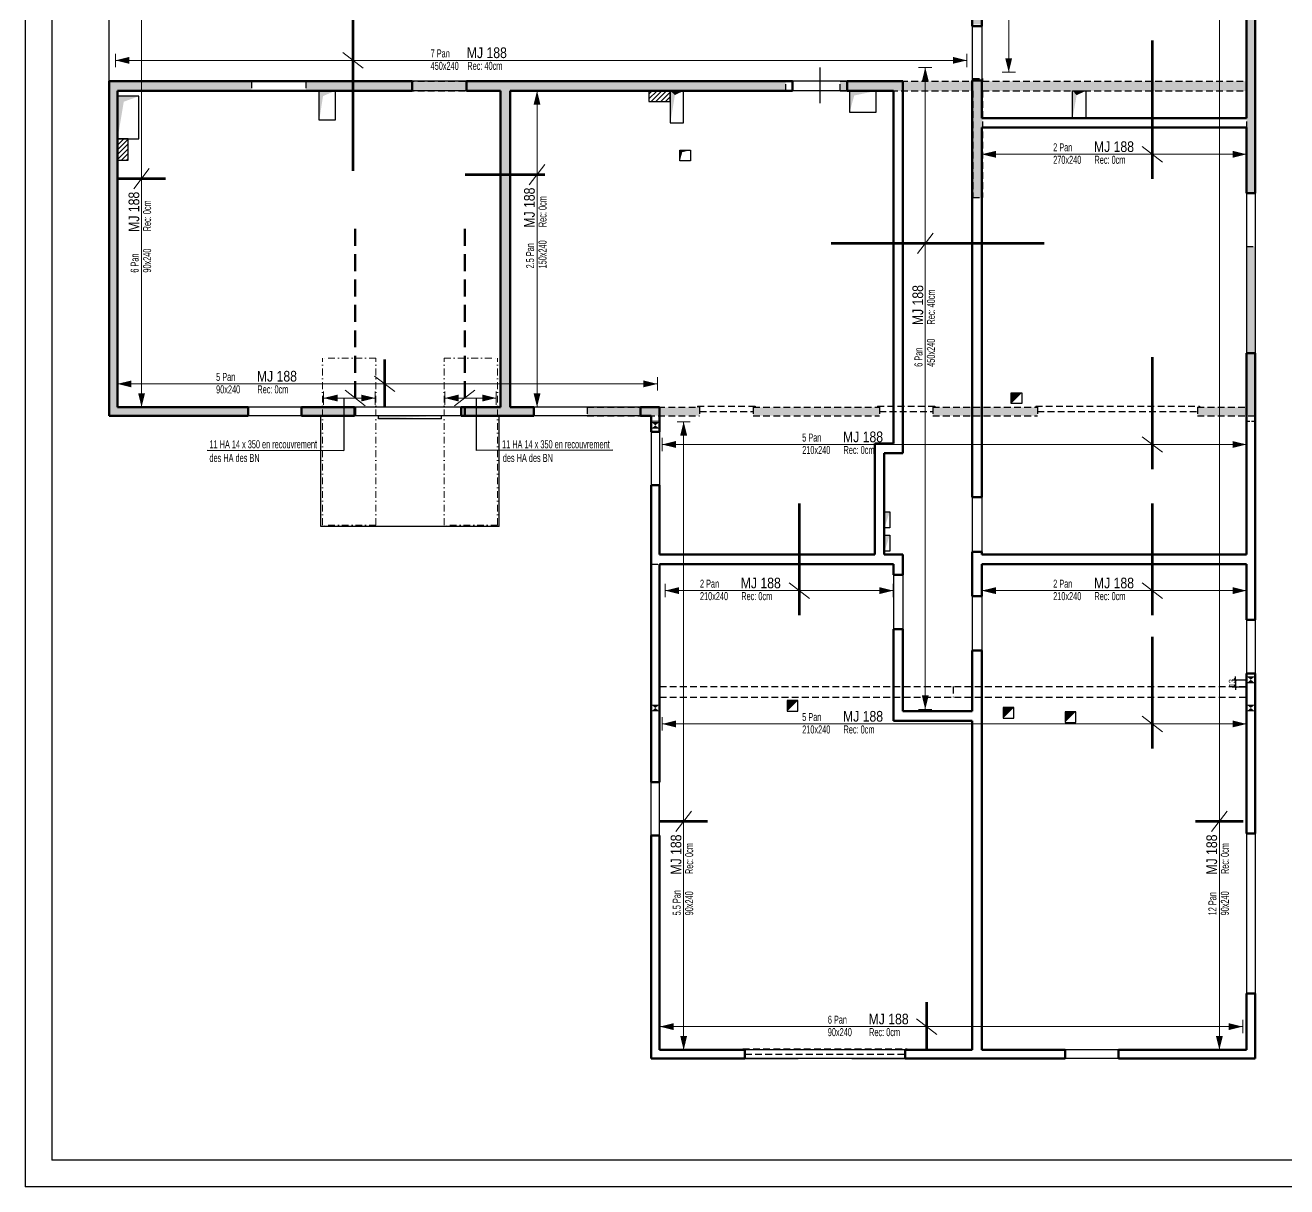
# Model space of a CAD drawing. Header units: millimetres. Extents: x 12045 to 47376, y -21493 to -16931.
# Drawn here: x 22571 to 24935, y -21424 to -19246 of the extents above; entities that cross this region are included whole.
import ezdxf

# ---------------------------------------------------------------- set-up
doc = ezdxf.new("R2010")
doc.units = ezdxf.units.MM
for name, pattern in [('CACHE', [9.525, 6.35, -3.175]), ('CACHEX2', [19.05, 12.7, -6.35]), ('TIRETPTX2', [50.8, 25.4, -12.7, 0, -12.7])]:
    doc.linetypes.add(name, pattern=pattern)
for name, color, linetype in [('01-Cad  2', 1, 'Continuous'), ('01_ARMA_INF', 50, 'Continuous'), ('01_linteaux', 2, 'Continuous'), ('01_murs_sup', 2, 'CACHEX2'), ('01_resv', 32, 'Continuous'), ('01_texte', 230, 'Continuous'), ('AA_COTES', 2, 'Continuous')]:
    doc.layers.add(name, color=color, linetype=linetype)
doc.layers.add('01_murs_coup', color=5, linetype='Continuous', lineweight=60)
doc.layers.add('01_tram_axes', color=2, linetype='TIRETPTX2', lineweight=9)
doc.styles.add('PATIO', font='ARIALN.TTF')
doc.styles.add('STYLE2', font='ARIALN.TTF')
doc.dimstyles.new('JB50res', dxfattribs={"dimscale": 0.1, "dimtxt": 120, "dimasz": 12, "dimexe": 0.1, "dimexo": 0.1, "dimgap": 0.09, "dimtad": 1, "dimdec": 1, "dimdsep": 46, "dimtxsty": 'STYLE2', "dimblk1": 'BOND_G', "dimblk2": 'BOND_D', "dimsah": 1, "dimcen": 1.5, "dimdle": 0.01, "dimse1": 1, "dimse2": 1, "dimclrd": 4, "dimclre": 2, "dimclrt": 6, "dimazin": 2, "dimtfac": 2.333333, "dimtdec": 1, "dimtix": 1, "dimtmove": 2, "dimatfit": 3, "dimldrblk": 'BOND_G', "dimfxl": 1, "dimtolj": 1, "dimtzin": 0, "dimarcsym": 0})
pattern_1 = [(135, (-6029.418, 5202.246), (-11.2253202, 9e-16), [7.9375, -7.9375])]

# ---------------------------------------------------------------- blocks, each defined once
blk = doc.blocks.new('BOND_G')
at = {"layer": 'AA_COTES', "color": 0}
for p, q in [((5, 0), (-5, 0)), ((1.8, 1.8), (-1.8, -1.8)), ((0, -5), (0, 15))]:
    blk.add_line(p, q, dxfattribs=at)
blk = doc.blocks.new('BOND_D')
at = {"layer": 'AA_COTES', "color": 0}
for p, q in [((5, 0), (-5, 0)), ((-1.8, -1.8), (1.8, 1.8)), ((0, 5), (0, -15))]:
    blk.add_line(p, q, dxfattribs=at)
blk = doc.blocks.new('*D2619')
at = {"layer": '01_resv', "color": 4, "lineweight": -2, "ltscale": 0.1, "transparency": 16777216}
for p, q in [((24839.1, -20471.9), (24839.1, -20470.7)), ((24839.1, -20473.1), (24839.1, -20486.1)), ((24839.1, -20487.3), (24839.1, -20488.5))]:
    blk.add_line(p, q, dxfattribs=at)
at = {"layer": 'Defpoints', "color": 0, "ltscale": 0.1, "transparency": 16777216}
for p in [(24868, -20473.1), (24839.1, -20486.1), (24849, -20486.1)]:
    blk.add_point(p, dxfattribs=at)
at = {"layer": '01_resv', "color": 4, "lineweight": -2, "ltscale": 0.1, "transparency": 16777216, "xscale": 1.2, "yscale": 1.2, "zscale": 1.2}
for name, p, rotation in [('BOND_G', (24839.1, -20473.1), 270), ('BOND_D', (24839.1, -20486.1), 90)]:
    blk.add_blockref(name, p, dxfattribs=dict(at, rotation=rotation))
at = {"layer": '01_resv', "color": 6, "ltscale": 0.1, "transparency": 16777216, "insert": (24832.9, -20479.6), "char_height": 12, "attachment_point": 5, "rotation": 90, "style": 'STYLE2'}
blk.add_mtext('\\A1;13', dxfattribs=at)

msp = doc.modelspace()

# ---------------------------------------------------------------- hatches: boundary and pattern name
at = {"layer": '01_murs_sup'}
h = msp.add_hatch(dxfattribs=at)
h.set_pattern_fill('DASH', color=256, scale=2.5, angle=135)
h.set_pattern_definition(pattern_1)
h.paths.add_polyline_path([(23951.98, -18594.17), (23729.98, -18594.17), (23729.98, -18610.17), (23951.98, -18610.17)], flags=17)
h.paths.add_polyline_path([(24373.98, -18594.17), (24215.98, -18594.17), (24215.98, -18394.17), (24197.98, -18394.17), (24197.98, -18594.17), (24051.98, -18594.17), (24051.98, -18610.17), (24197.98, -18610.17), (24197.98, -19168.17), (24160.98, -19168.17), (24160.98, -19203.17), (23589.98, -19203.17), (23589.98, -19221.17), (24178.98, -19221.17), (24178.98, -19186.17), (24346.98, -19186.17), (24346.98, -19244.17), (24364.98, -19244.17), (24364.98, -19168.17), (24215.98, -19168.17), (24215.98, -18610.17), (24373.98, -18610.17)])
h.paths.add_polyline_path([(24597.98, -18594.17), (24473.98, -18594.17), (24473.98, -18610.17), (24597.98, -18610.17)])
h.paths.add_polyline_path([(24875.98, -18594.17), (24697.98, -18594.17), (24697.98, -18610.17), (24859.98, -18610.17), (24859.98, -18761.17), (24875.98, -18761.17)])
h.paths.add_polyline_path([(24875.98, -18961.17), (24859.98, -18961.17), (24859.98, -19351.17), (24364.98, -19351.17), (24364.98, -19346.17), (24346.98, -19346.17), (24346.98, -19351.17), (24097.98, -19351.17), (24097.98, -19369.17), (24346.98, -19369.17), (24346.98, -19569.17), (24364.98, -19569.17), (24364.98, -19369.17), (24859.98, -19369.17), (24859.98, -19561.17), (24875.98, -19561.17)])
h.paths.add_polyline_path([(24875.98, -19661.17), (24859.98, -19661.17), (24859.98, -19962.17), (24767.98, -19962.17), (24767.98, -19978.17), (24875.98, -19978.17)])
h = msp.add_hatch(dxfattribs=at)
h.set_pattern_fill('DASH', color=256, scale=2.5, angle=135)
h.set_pattern_definition(pattern_1)
h.paths.add_polyline_path([(22994.98, -19351.17), (22727.98, -19351.17), (22727.98, -19978.17), (22988.98, -19978.17), (22988.98, -19962.17), (22743.98, -19962.17), (22743.98, -19369.17), (22994.98, -19369.17)])
h.paths.add_polyline_path([(23479.98, -19369.17), (23995.98, -19369.17), (23995.98, -19351.17), (23096.98, -19351.17), (23096.98, -19369.17), (23461.98, -19369.17), (23461.98, -19962.17), (23387.98, -19962.17), (23387.98, -19978.17), (23523.98, -19978.17), (23523.98, -19962.17), (23479.98, -19962.17)])
h.paths.add_polyline_path([(23187.98, -19962.17), (23088.98, -19962.17), (23088.98, -19978.17), (23187.98, -19978.17)])
h.paths.add_polyline_path([(23834.98, -19962.17), (23623.98, -19962.17), (23623.98, -19978.17), (23834.98, -19978.17)], flags=17)
h.paths.add_polyline_path([(24171.98, -19962.17), (23934.98, -19962.17), (23934.98, -19978.17), (24171.98, -19978.17)])
h.paths.add_polyline_path([(24467.98, -19962.17), (24271.98, -19962.17), (24271.98, -19978.17), (24467.98, -19978.17)])
at = {"layer": '01_resv', "ltscale": 0.1}
h = msp.add_hatch(dxfattribs=at)
h.set_pattern_fill('ANSI31', color=256, scale=2)
h.set_pattern_definition([(45, (-6827.583, 526.098), (-4.4901281, 4.4901281), [])])
h.paths.add_polyline_path([(23779.97, -19369.18), (23739.97, -19369.18), (23739.97, -19389.18), (23779.97, -19389.18)])
h = msp.add_hatch(dxfattribs=at)
h.set_pattern_fill('ANSI31', color=256, scale=2)
h.set_pattern_definition([(45, (-6830.2695, 525.998), (-4.4901281, 4.4901281), [])])
h.paths.add_polyline_path([(22763.98, -19459.15), (22743.98, -19459.15), (22743.98, -19499.15), (22763.98, -19499.15)])

# ---------------------------------------------------------------- linework, layer by layer
at = {"layer": '01-Cad  2'}
for p, q in [((22570.92, -17223.64), (22570.92, -21423.64)), ((22620.92, -17273.64), (22620.92, -21373.64)), ((27460.92, -21373.64), (22620.92, -21373.64)), ((27460.92, -21423.64), (22570.92, -21423.64))]:
    msp.add_line(p, q, dxfattribs=at)
at = {"layer": '01_ARMA_INF', "linetype": 'CACHE', "lineweight": 0, "ltscale": 4, "const_width": 5, "flags": 128}
for points in [[(23185.28, -19053.15), (23185.41, -19519.18)], [(24683.54, -19274.33), (24683.54, -19534.33)], [(23395.19, -19526.02), (23545.19, -19526.02)], [(22743.98, -19533.85), (22833.98, -19533.85)], [(24080.99, -19655.19), (24480.99, -19655.16)], [(23244.36, -19872.14), (23244.36, -19962.14)], [(24683.54, -19868.35), (24683.54, -20078.35)], [(24021.56, -20142.33), (24021.56, -20352.33)], [(24683.54, -20142.33), (24683.54, -20352.33)], [(24683.54, -20392.25), (24683.54, -20602.25)], [(23759.99, -20738.8), (23849.99, -20738.8)], [(24764.01, -20738.8), (24854.01, -20738.8)], [(24260.37, -21077.1), (24260.37, -21167.1)]]:
    msp.add_lwpolyline(points, dxfattribs=at)
at = {"layer": '01_linteaux'}
for p, q in [((22727.98, -19351.18), (22727.98, -19220.97)), ((23919.89, -21183.1), (24019.89, -21183.1)), ((24119.89, -21183.1), (24219.89, -21183.1))]:
    msp.add_line(p, q, dxfattribs=at)
at = {"layer": '01_linteaux', "ltscale": 0.1}
for p, q in [((24345.98, -19248.02), (24345.98, -19350.02)), ((24363.98, -19248.02), (24363.98, -19350.02)), ((24061.02, -19391.94), (24061.02, -19325.07)), ((23398.18, -19351.18), (23296.18, -19351.18)), ((24111.2, -19351.18), (24009.2, -19351.18)), ((23398.18, -19369.18), (23296.18, -19369.18)), ((24111.2, -19369.18), (24009.2, -19369.18)), ((24859.98, -19561), (24859.98, -19861.1)), ((24875.98, -19561.07), (24875.98, -19861.1)), ((23088.98, -19962.14), (22988.98, -19962.14)), ((23088.98, -19978.14), (22988.98, -19978.14)), ((23124.98, -20186.14), (23124.98, -19978.14)), ((23387.98, -19962.14), (23187.98, -19962.14)), ((23387.98, -19978.14), (23187.98, -19978.14)), ((23232.98, -19984.14), (23232.98, -19978.14)), ((23350.98, -19984.14), (23350.98, -19978.14)), ((23458.98, -20186.14), (23458.98, -19978.14)), ((23724.02, -19962.14), (23524.02, -19962.14)), ((23724.02, -19978.14), (23524.02, -19978.14)), ((23350.98, -19984.14), (23232.98, -19984.14)), ((23743.99, -20008.14), (23743.99, -20108.14)), ((23759.99, -20008.14), (23759.99, -20108.14)), ((24345.98, -20131.14), (24345.98, -20233.14)), ((24363.98, -20131.14), (24363.98, -20233.14)), ((23458.98, -20186.14), (23124.98, -20186.14)), ((24198, -20276.14), (24198, -20378.14)), ((24216, -20276.14), (24216, -20378.14)), ((24345.98, -20316.14), (24345.98, -20418.14)), ((24363.98, -20316.14), (24363.98, -20418.14)), ((24859.98, -20361.1), (24859.98, -20461.1)), ((24875.98, -20361.1), (24875.98, -20461.1)), ((23743.99, -20765.1), (23743.99, -20665.1)), ((23759.99, -20765.1), (23759.99, -20665.1)), ((24859.98, -20761.1), (24859.98, -21061.1)), ((24875.98, -20761.1), (24875.98, -21061.1)), ((24219.94, -21167.1), (23919.94, -21167.1)), ((24219.94, -21183.1), (23919.94, -21183.1)), ((24619.94, -21167.1), (24519.94, -21167.1)), ((24619.94, -21183.1), (24519.94, -21183.1))]:
    msp.add_line(p, q, dxfattribs=at)
msp.add_solid([(23232.98, -19984.14), (23232.98, -19978.14), (23350.98, -19978.14)], dxfattribs=at)
at = {"layer": '01_murs_coup'}
for p, q in [((24363.98, -18610.14), (24363.98, -19248.02)), ((24859.98, -19420.14), (24859.98, -19061.1)), ((24859.98, -19420.14), (24859.98, -19061.1)), ((24875.98, -19561), (24875.98, -19061.1)), ((24875.98, -19561), (24875.98, -19061.1)), ((24345.98, -19186.17), (24345.98, -19248.02)), ((24363.98, -19248.02), (24345.98, -19248.02)), ((22727.98, -19978.14), (22727.98, -19351.18)), ((23296.18, -19351.18), (22727.98, -19351.18)), ((23296.18, -19351.18), (23296.18, -19369.18)), ((24009.2, -19351.18), (23398.18, -19351.18)), ((23398.18, -19351.18), (23398.18, -19369.18)), ((24009.2, -19351.18), (24009.2, -19369.18)), ((24216, -19351.18), (24111.2, -19351.18)), ((24111.2, -19351.18), (24111.2, -19369.18)), ((24216, -19351.18), (24111.2, -19351.18)), ((24216, -19351.18), (24216, -20048.14)), ((24345.98, -19350.02), (24345.98, -20131.14)), ((24345.98, -19350.02), (24363.98, -19350.02)), ((24363.98, -19350.02), (24363.98, -19420.14)), ((23296.18, -19369.18), (22743.98, -19369.18)), ((22743.98, -19369.18), (22743.98, -19962.14)), ((23461.98, -19369.18), (23398.18, -19369.18)), ((23461.98, -19369.18), (23461.98, -19962.14)), ((24009.2, -19369.18), (23479.98, -19369.18)), ((23479.98, -19369.18), (23479.98, -19962.14)), ((24198, -19369.18), (24111.2, -19369.18)), ((24198, -19369.18), (24111.2, -19369.18)), ((24198, -20030.14), (24198, -19369.18)), ((24363.98, -19420.14), (24859.98, -19420.14)), ((24363.98, -19438.14), (24363.98, -20131.14)), ((24363.98, -19438.14), (24859.98, -19438.14)), ((24859.98, -19561), (24859.98, -19438.14)), ((24859.98, -19561), (24859.98, -19438.14)), ((24875.98, -19561), (24859.98, -19561)), ((24859.98, -20238.14), (24859.98, -19861.1)), ((24859.98, -20238.14), (24859.98, -19861.1)), ((24859.98, -19861.1), (24875.98, -19861.1)), ((24875.98, -20361.1), (24875.98, -19861.1)), ((24875.98, -20361.1), (24875.98, -19861.1)), ((22727.98, -19978.14), (22988.98, -19978.14)), ((22743.98, -19962.14), (22988.98, -19962.14)), ((22988.98, -19978.14), (22988.98, -19962.14)), ((23088.98, -19962.14), (23187.98, -19962.14)), ((23088.98, -19962.14), (23187.98, -19962.14)), ((23088.98, -19962.14), (23088.98, -19978.14)), ((23088.98, -19978.14), (23187.98, -19978.14)), ((23088.98, -19978.14), (23187.98, -19978.14)), ((23187.98, -19962.14), (23187.98, -19978.14)), ((23387.98, -19962.14), (23461.98, -19962.14)), ((23387.98, -19962.14), (23387.98, -19978.14)), ((23387.98, -19978.14), (23524.02, -19978.14)), ((23479.98, -19962.14), (23524.02, -19962.14)), ((23524.02, -19962.14), (23524.02, -19978.14)), ((23724.02, -19962.14), (23759.99, -19962.14)), ((23724.02, -19962.14), (23759.99, -19962.14)), ((23724.02, -19962.14), (23724.02, -19978.14)), ((23724.02, -19978.14), (23743.99, -19978.14)), ((23724.02, -19978.14), (23743.99, -19978.14)), ((23743.99, -19978.14), (23743.99, -20008.14)), ((23743.99, -19978.14), (23743.99, -20008.14)), ((23759.99, -19962.14), (23759.99, -20008.14)), ((23759.99, -19962.14), (23759.99, -20008.14)), ((23759.99, -20008.14), (23743.99, -20008.14)), ((24163, -20030.14), (24163, -20238.14)), ((24163, -20030.14), (24198, -20030.14)), ((24181, -20048.14), (24216, -20048.14)), ((24181, -20048.14), (24181, -20238.14)), ((23743.99, -20108.14), (23743.99, -20665.1)), ((23759.99, -20108.14), (23743.99, -20108.14)), ((23759.99, -20108.14), (23759.99, -20238.14)), ((24345.98, -20131.14), (24363.98, -20131.14)), ((23759.99, -20238.14), (24163, -20238.14)), ((24181, -20238.14), (24216, -20238.14)), ((24181, -20238.14), (24216, -20238.14)), ((24216, -20238.14), (24216, -20276.14)), ((24216, -20238.14), (24216, -20276.14)), ((24345.98, -20233.14), (24345.98, -20316.14)), ((24345.98, -20233.14), (24363.98, -20233.14)), ((24363.98, -20233.14), (24363.98, -20238.14)), ((24363.98, -20238.14), (24859.98, -20238.14)), ((24363.98, -20238.14), (24859.98, -20238.14)), ((23759.99, -20256.14), (24198, -20256.14)), ((23759.99, -20256.14), (24198, -20256.14)), ((23759.99, -20256.14), (23759.99, -20665.1)), ((24198, -20256.14), (24198, -20276.14)), ((24198, -20256.14), (24198, -20276.14)), ((24363.98, -20256.14), (24363.98, -20316.14)), ((24363.98, -20256.14), (24859.98, -20256.14)), ((24363.98, -20256.14), (24859.98, -20256.14)), ((24859.98, -20361.1), (24859.98, -20256.14)), ((24859.98, -20361.1), (24859.98, -20256.14)), ((24198, -20276.14), (24216, -20276.14)), ((24345.98, -20316.14), (24363.98, -20316.14)), ((24198, -20378.14), (24198, -20550.14)), ((24198, -20378.14), (24198, -20550.14)), ((24198, -20378.14), (24216, -20378.14)), ((24216, -20378.14), (24216, -20532.14)), ((24859.98, -20361.1), (24875.98, -20361.1)), ((24345.98, -20418.14), (24345.98, -20532.14)), ((24345.98, -20418.14), (24363.98, -20418.14)), ((24363.98, -20418.14), (24363.98, -21167.1)), ((24859.98, -20761.1), (24859.98, -20461.1)), ((24859.98, -20761.1), (24859.98, -20461.1)), ((24859.98, -20461.1), (24875.98, -20461.1)), ((24875.98, -20761.1), (24875.98, -20461.1)), ((24875.98, -20761.1), (24875.98, -20461.1)), ((24216, -20532.14), (24345.98, -20532.14)), ((24216, -20532.14), (24345.98, -20532.14)), ((24216, -20532.14), (24345.98, -20532.14)), ((24198, -20550.14), (24345.98, -20550.14)), ((24198, -20550.14), (24345.98, -20550.14)), ((24345.98, -20550.14), (24345.98, -21167.1)), ((23743.99, -20665.1), (23759.99, -20665.1)), ((23743.99, -20765.1), (23743.99, -21183.1)), ((23759.99, -20765.1), (23743.99, -20765.1)), ((23759.99, -20765.1), (23759.99, -21167.1)), ((24859.98, -20761.1), (24875.98, -20761.1)), ((24859.98, -21167.1), (24859.98, -21061.1)), ((24859.98, -21167.1), (24859.98, -21061.1)), ((24875.98, -21061.1), (24859.98, -21061.1)), ((24875.98, -21183.1), (24875.98, -21061.1)), ((24875.98, -21183.1), (24875.98, -21061.1)), ((23743.99, -21183.1), (23919.94, -21183.1)), ((23759.99, -21167.1), (23919.94, -21167.1)), ((23919.94, -21167.1), (23919.94, -21183.1)), ((24219.94, -21167.1), (24345.98, -21167.1)), ((24219.94, -21167.1), (24219.94, -21183.1)), ((24219.94, -21167.1), (24345.98, -21167.1)), ((24219.94, -21183.1), (24519.94, -21183.1)), ((24363.98, -21167.1), (24519.94, -21167.1)), ((24519.94, -21167.1), (24519.94, -21183.1)), ((24619.94, -21167.1), (24859.98, -21167.1)), ((24619.94, -21167.1), (24859.98, -21167.1)), ((24619.94, -21183.1), (24619.94, -21167.1)), ((24619.94, -21183.1), (24875.98, -21183.1)), ((24619.94, -21183.1), (24875.98, -21183.1))]:
    msp.add_line(p, q, dxfattribs=at)
at = {"layer": '01_murs_coup', "linetype": 'Continuous', "lineweight": 18}
for p, q in [((22727.98, -19978.14), (22727.98, -19351.18)), ((22727.98, -19351.18), (23014.62, -19351.18)), ((22743.98, -19369.18), (22743.98, -19962.14)), ((22743.98, -19369.18), (23014.62, -19369.18)), ((22727.98, -19978.14), (22954.5, -19978.14)), ((22743.98, -19962.14), (22954.5, -19962.14))]:
    msp.add_line(p, q, dxfattribs=at)
at = {"layer": '01_murs_coup', "linetype": 'CACHE', "ltscale": 5}
for p, q in [((23189.33, -19627.68), (23189.33, -19977.68)), ((23394.64, -19627.68), (23394.64, -19977.68))]:
    msp.add_line(p, q, dxfattribs=at)
at = {"layer": '01_murs_sup'}
for p, q in [((24859.98, -18961.07), (24859.98, -19351.17)), ((24875.98, -18961.07), (24875.98, -19561.07)), ((22727.98, -19351.17), (22994.98, -19351.17)), ((22727.98, -19978.17), (22727.98, -19351.17)), ((22994.98, -19351.17), (22994.98, -19369.17)), ((23096.98, -19351.17), (23096.98, -19369.17)), ((23096.98, -19351.17), (23996.18, -19351.17)), ((23996.18, -19369.17), (23996.18, -19351.17)), ((24098.18, -19351.17), (24346.98, -19351.17)), ((24098.18, -19369.17), (24098.18, -19351.17)), ((24346.98, -19346.17), (24346.98, -19351.17)), ((24346.98, -19346.17), (24364.98, -19346.17)), ((24364.98, -19346.17), (24364.98, -19351.17)), ((24364.98, -19351.17), (24859.98, -19351.17)), ((22743.98, -19369.17), (22743.98, -19962.17)), ((22743.98, -19369.17), (22994.98, -19369.17)), ((23096.98, -19369.17), (23461.98, -19369.17)), ((23461.98, -19369.17), (23461.98, -19962.17)), ((23479.98, -19369.17), (23479.98, -19962.17)), ((23479.98, -19369.17), (23996.18, -19369.17)), ((24098.18, -19369.17), (24346.98, -19369.17)), ((24346.98, -19369.17), (24346.98, -19569.17)), ((24364.98, -19369.17), (24364.98, -19569.17)), ((24364.98, -19369.17), (24859.98, -19369.17)), ((24859.98, -19369.17), (24859.98, -19561.07)), ((24346.98, -19569.17), (24364.98, -19569.17)), ((24859.98, -19561.07), (24875.98, -19561.07)), ((24859.98, -19661.07), (24859.98, -19962.17)), ((24859.98, -19661.07), (24875.98, -19661.07)), ((24875.98, -19661.07), (24875.98, -19978.17)), ((22727.98, -19978.17), (22988.98, -19978.17)), ((22743.98, -19962.17), (22988.98, -19962.17)), ((22988.98, -19962.17), (22988.98, -19978.17)), ((23088.98, -19962.17), (23088.98, -19978.17)), ((23088.98, -19962.17), (23187.98, -19962.17)), ((23088.98, -19978.17), (23187.98, -19978.17)), ((23187.98, -19962.17), (23187.98, -19978.17)), ((23387.98, -19962.17), (23387.98, -19978.17)), ((23387.98, -19962.17), (23461.98, -19962.17)), ((23387.98, -19978.17), (23523.88, -19978.17)), ((23479.98, -19962.17), (23523.88, -19962.17)), ((23523.88, -19962.17), (23523.88, -19978.17)), ((23623.88, -19962.17), (23623.88, -19978.17)), ((23623.88, -19962.17), (23834.98, -19962.17)), ((23623.88, -19978.17), (23834.98, -19978.17)), ((23830.98, -19960.17), (23830.98, -19962.17)), ((23830.98, -19960.17), (23938.98, -19960.17)), ((23834.98, -19962.17), (23834.98, -19978.17)), ((23834.98, -19970.17), (23934.98, -19970.17)), ((23934.98, -19962.17), (23934.98, -19978.17)), ((23934.98, -19962.17), (24171.98, -19962.17)), ((23934.98, -19978.17), (24171.98, -19978.17)), ((23938.98, -19960.17), (23938.98, -19962.17)), ((24167.98, -19960.17), (24167.98, -19962.17)), ((24167.98, -19960.17), (24275.98, -19960.17)), ((24171.98, -19962.17), (24171.98, -19978.17)), ((24171.98, -19970.17), (24271.98, -19970.17)), ((24171.98, -19970.17), (24271.98, -19970.17)), ((24271.98, -19962.17), (24271.98, -19978.17)), ((24271.98, -19962.17), (24467.98, -19962.17)), ((24271.98, -19978.17), (24467.98, -19978.17)), ((24275.98, -19960.17), (24275.98, -19962.17)), ((24464.84, -19960.17), (24464.84, -19962.17)), ((24464.84, -19960.17), (24771.98, -19960.17)), ((24467.98, -19962.17), (24467.98, -19978.17)), ((24467.98, -19970.17), (24767.98, -19970.17)), ((24767.98, -19962.17), (24767.98, -19978.17)), ((24767.98, -19962.17), (24859.98, -19962.17)), ((24767.98, -19978.17), (24875.98, -19978.17)), ((24771.98, -19960.17), (24771.98, -19962.17)), ((23743.99, -20256.2), (23759.99, -20256.2)), ((23759.99, -20486.07), (24859.98, -20486.07)), ((24309.98, -20486.07), (24309.98, -20506.07)), ((23759.99, -20506.07), (24859.98, -20506.07)), ((23915.94, -21165.1), (23915.94, -21167.1)), ((23915.94, -21165.1), (24223.94, -21165.1)), ((23919.94, -21175.1), (24219.94, -21175.1)), ((24223.94, -21165.1), (24223.94, -21167.1))]:
    msp.add_line(p, q, dxfattribs=at)
at = {"layer": '01_murs_sup', "ltscale": 2}
for p, q in [((22727.98, -19351.17), (22791.9, -19351.17)), ((22727.98, -19978.17), (22727.98, -19351.17)), ((22743.98, -19369.17), (22743.98, -19962.17)), ((22743.98, -19369.17), (22791.9, -19369.17)), ((22727.98, -19978.17), (22791.9, -19978.17)), ((22743.98, -19962.17), (22791.9, -19962.17))]:
    msp.add_line(p, q, dxfattribs=at)
at = {"layer": '01_murs_sup', "ltscale": 0.5}
msp.add_line((24859.98, -19988.17), (24875.98, -19988.17), dxfattribs=at)
at = {"layer": '01_resv'}
for p, q in [((22783.98, -19379.15), (22743.98, -19379.15)), ((22743.98, -19379.15), (22743.98, -19459.15)), ((22783.98, -19459.15), (22783.98, -19379.15)), ((23121.98, -19424.13), (23121.98, -19369.13)), ((23121.98, -19369.13), (23151.98, -19369.13)), ((23151.98, -19369.13), (23151.98, -19424.13)), ((23779.97, -19369.18), (23739.97, -19369.18)), ((23739.97, -19369.18), (23739.97, -19389.18)), ((23804.98, -19368.98), (23779.66, -19369)), ((23804.97, -19368.98), (23779.97, -19368.98)), ((23779.97, -19368.98), (23779.97, -19429.18)), ((23779.97, -19389.18), (23779.97, -19369.18)), ((23804.97, -19429.18), (23804.98, -19368.98)), ((24116.01, -19369.08), (24116.01, -19409.08)), ((24166.01, -19369.18), (24116.01, -19369.08)), ((24166.01, -19409.18), (24166.01, -19369.18)), ((24534.04, -19369.02), (24558.94, -19368.94)), ((24534.04, -19420.06), (24534.04, -19369.02)), ((24558.94, -19368.94), (24558.96, -19420.04)), ((23739.97, -19389.18), (23779.97, -19389.18)), ((24116.01, -19409.08), (24166.01, -19409.18)), ((23151.98, -19424.13), (23121.98, -19424.13)), ((23779.97, -19429.18), (23804.97, -19429.18)), ((24558.94, -19420.04), (24534.04, -19420.06)), ((22743.98, -19459.15), (22783.98, -19459.15)), ((22743.98, -19459.15), (22743.98, -19499.15)), ((22763.98, -19459.15), (22743.98, -19459.15)), ((22763.98, -19499.15), (22763.98, -19459.15)), ((23798.01, -19490.17), (23798.01, -19480.17)), ((23798.01, -19480.17), (23818.01, -19480.17)), ((23798.01, -19500.17), (23798.01, -19480.17)), ((23818.01, -19480.17), (23818.01, -19500.17)), ((22743.98, -19499.15), (22763.98, -19499.15)), ((23798.01, -19500.17), (23798.01, -19490.17)), ((23818.01, -19500.17), (23798.01, -19500.17)), ((24418.94, -19945.13), (24418.94, -19935.13)), ((24418.94, -19935.13), (24438.94, -19935.13)), ((24418.94, -19955.13), (24418.94, -19935.13)), ((24418.94, -19955.13), (24418.94, -19945.13)), ((24438.94, -19955.13), (24418.94, -19955.13)), ((24438.94, -19935.13), (24438.94, -19955.13)), ((24009.02, -20512.13), (23999.02, -20512.13)), ((23999.02, -20512.13), (23999.02, -20532.13)), ((24019.02, -20512.13), (23999.02, -20512.13)), ((24019.02, -20512.13), (24009.02, -20512.13)), ((24019.02, -20532.13), (24019.02, -20512.13)), ((23999.02, -20532.13), (24019.02, -20532.13)), ((24413.94, -20525.19), (24403.94, -20525.19)), ((24403.94, -20525.19), (24403.94, -20545.19)), ((24423.94, -20525.19), (24403.94, -20525.19)), ((24403.94, -20545.19), (24423.94, -20545.19)), ((24423.94, -20525.19), (24413.94, -20525.19)), ((24423.94, -20545.19), (24423.94, -20525.19)), ((24529.99, -20533.15), (24519.99, -20533.15)), ((24519.99, -20533.15), (24519.99, -20553.15)), ((24539.99, -20533.15), (24519.99, -20533.15)), ((24539.99, -20533.15), (24529.99, -20533.15)), ((24539.99, -20553.15), (24539.99, -20533.15)), ((24519.99, -20553.15), (24539.99, -20553.15))]:
    msp.add_line(p, q, dxfattribs=at)
for points in [[(24181.4, -20158.14), (24191.38, -20158.14), (24191.38, -20188.12), (24181.4, -20188.12)], [(24181.4, -20202.14), (24191.38, -20202.14), (24191.38, -20232.13), (24181.4, -20232.13)]]:
    msp.add_lwpolyline(points, close=True, dxfattribs=at)
at = {"layer": '01_resv', "ltscale": 0.1}
for points in [[(22743.98, -19459.15), (22743.98, -19379.15), (22755.57, -19389.52)], [(22743.98, -19379.15), (22783.98, -19379.15), (22755.57, -19389.52)], [(23121.98, -19424.13), (23121.98, -19369.13), (23129.08, -19378.87)], [(23121.98, -19369.13), (23151.98, -19369.13), (23129.08, -19378.87)], [(23779.97, -19429.18), (23779.97, -19369.18), (23788.67, -19376.79)], [(23779.97, -19369.18), (23804.98, -19369.18), (23788.67, -19376.79)], [(24116.01, -19409.08), (24116.01, -19369.08), (24124.74, -19377.8)], [(24116.01, -19369.08), (24166.01, -19369.18), (24124.74, -19377.8)], [(24534.04, -19420.06), (24533.88, -19369.02), (24541.64, -19377.16)], [(24534.04, -19369.19), (24558.94, -19368.94), (24541.64, -19377.16)], [(23798.01, -19500.17), (23798.01, -19480.17), (23802.27, -19484.11)], [(23798.01, -19480.17), (23818.01, -19480.17), (23802.27, -19484.11)], [(24418.94, -19955.13), (24418.94, -19935.13), (24438.94, -19935.13)], [(23743.99, -19989.67), (23759.99, -19989.67), (23759.99, -20002.67), (23743.99, -20002.67)], [(24859.98, -20466.57), (24875.98, -20466.57), (24875.98, -20479.57), (24859.98, -20479.57)], [(23743.99, -20519.57), (23759.99, -20519.57), (23759.99, -20532.57), (23743.99, -20532.57)], [(23999.02, -20532.13), (23999.02, -20512.13), (24019.02, -20512.13)], [(24859.98, -20519.57), (24875.98, -20519.57), (24875.98, -20532.57), (24859.98, -20532.57)], [(24403.94, -20545.19), (24403.94, -20525.19), (24423.94, -20525.19)], [(24519.99, -20553.15), (24519.99, -20533.15), (24539.99, -20533.15)]]:
    msp.add_solid(points, dxfattribs=at)
at = {"layer": '01_resv'}
for points in [[(24181.4, -20188.12), (24181.4, -20158.14), (24191.38, -20158.14)], [(24181.4, -20232.13), (24181.4, -20202.14), (24191.38, -20202.14)]]:
    msp.add_solid(points, dxfattribs=at)
at = {"layer": '01_texte', "linetype": 'Continuous', "lineweight": 0}
for p, q in [((22788.98, -19962.14), (22788.98, -18612.8)), ((24414.16, -19334.15), (24414.16, -18610.14)), ((24809.01, -21167.1), (24809.01, -18614.04)), ((22740, -19299.51), (22740, -19324.47)), ((22740, -19311.99), (24335.63, -19311.98)), ((23166.34, -19297.48), (23204.41, -19326.49)), ((24335.63, -19299.5), (24335.63, -19324.46)), ((24245.34, -19325.12), (24270.3, -19325.12)), ((24257.82, -20528.62), (24257.82, -19325.18)), ((24401.68, -19334.15), (24426.64, -19334.15)), ((23517.68, -19369.12), (23542.64, -19369.12)), ((23530.16, -19962.19), (23530.16, -19369.12)), ((24363.98, -19475.58), (24363.98, -19500.54)), ((24664.5, -19473.55), (24702.57, -19502.56)), ((24859.87, -19475.58), (24859.87, -19500.54)), ((24363.98, -19488.06), (24859.87, -19488.06)), ((22774.48, -19552.89), (22803.49, -19514.81)), ((23515.65, -19545.06), (23544.66, -19506.99)), ((24243.31, -19674.19), (24272.32, -19636.12)), ((22743.98, -19905.99), (22743.98, -19930.95)), ((23225.33, -19903.97), (23263.4, -19932.97)), ((23755.76, -19905.99), (23755.76, -19930.95)), ((22743.98, -19918.47), (23755.76, -19918.47)), ((23170.29, -19930.52), (23208.36, -19959.53)), ((23413.67, -19930.52), (23375.6, -19959.53)), ((23130.12, -19932.54), (23130.12, -19957.5)), ((23130.12, -19945.02), (23226.67, -19945.02)), ((23226.67, -19932.54), (23226.67, -19957.5)), ((23357.29, -19932.54), (23357.29, -19957.5)), ((23453.84, -19945.02), (23357.29, -19945.02)), ((23453.84, -19932.54), (23453.84, -19957.5)), ((22776.5, -19962.14), (22801.46, -19962.14)), ((23517.68, -19962.19), (23542.64, -19962.19)), ((23792.51, -19989.32), (23817.47, -19989.32)), ((23804.99, -21167.1), (23804.99, -19989.32)), ((23764.49, -20019.6), (23764.49, -20044.56)), ((24664.5, -20017.58), (24702.57, -20046.59)), ((24859.87, -20019.6), (24859.87, -20044.56)), ((23764.49, -20032.08), (24859.87, -20032.08)), ((23770.17, -20293.58), (23770.17, -20318.54)), ((23770.17, -20306.06), (24197.89, -20306.06)), ((24002.52, -20291.55), (24040.6, -20320.56)), ((24197.89, -20293.58), (24197.89, -20318.54)), ((24363.98, -20293.58), (24363.98, -20318.54)), ((24363.98, -20306.06), (24859.87, -20306.06)), ((24664.5, -20291.55), (24702.57, -20320.56)), ((24859.87, -20293.58), (24859.87, -20318.54)), ((23764.49, -20543.5), (23764.49, -20568.46)), ((24245.34, -20528.62), (24270.3, -20528.62)), ((24664.5, -20541.48), (24702.57, -20570.49)), ((24859.87, -20543.5), (24859.87, -20568.46)), ((23764.49, -20555.98), (24859.87, -20555.98)), ((23790.48, -20757.84), (23819.49, -20719.77)), ((24794.51, -20757.84), (24823.51, -20719.77)), ((23759.99, -21110.94), (23759.99, -21135.91)), ((24241.33, -21108.92), (24279.4, -21137.93)), ((24852.71, -21110.94), (24852.71, -21135.91)), ((23759.99, -21123.42), (24852.71, -21123.42)), ((23792.51, -21167.1), (23817.47, -21167.1)), ((24796.53, -21167.1), (24821.49, -21167.1))]:
    msp.add_line(p, q, dxfattribs=at)
at = {"layer": '01_texte', "ltscale": 5}
for p, q in [((23168.13, -19945.02), (23168.13, -20043.5)), ((23415.83, -19945.02), (23415.83, -20043.5)), ((22911.98, -20042.84), (23168.13, -20043.5)), ((23671.99, -20042.84), (23415.83, -20043.5))]:
    msp.add_line(p, q, dxfattribs=at)
at = {"layer": '01_texte', "linetype": 'Continuous', "lineweight": 0}
for points in [[(22740, -19311.99), (22766.09, -19305.53), (22766.09, -19311.99)], [(22740, -19311.99), (22766.09, -19318.45), (22766.09, -19311.99)], [(24335.63, -19311.98), (24309.54, -19305.52), (24309.54, -19311.98)], [(24335.63, -19311.98), (24309.54, -19318.44), (24309.54, -19311.98)], [(24414.16, -19334.15), (24407.7, -19308.05), (24414.16, -19308.05)], [(24414.16, -19334.15), (24420.62, -19308.05), (24414.16, -19308.05)], [(24257.82, -19325.12), (24251.36, -19351.22), (24257.82, -19351.22)], [(24257.82, -19325.12), (24264.28, -19351.22), (24257.82, -19351.22)], [(23530.16, -19369.12), (23523.7, -19395.21), (23530.16, -19395.21)], [(23530.16, -19369.12), (23536.62, -19395.21), (23530.16, -19395.21)], [(24363.98, -19488.06), (24390.08, -19481.6), (24390.08, -19488.06)], [(24859.87, -19488.06), (24833.78, -19481.6), (24833.78, -19488.06)], [(24363.98, -19488.06), (24390.08, -19494.52), (24390.08, -19488.06)], [(24859.87, -19488.06), (24833.78, -19494.52), (24833.78, -19488.06)], [(22743.98, -19918.47), (22770.08, -19912.01), (22770.08, -19918.47)], [(22743.98, -19918.47), (22770.08, -19924.93), (22770.08, -19918.47)], [(23755.76, -19918.47), (23729.66, -19912.01), (23729.66, -19918.47)], [(23755.76, -19918.47), (23729.66, -19924.93), (23729.66, -19918.47)], [(22788.98, -19962.14), (22782.52, -19936.05), (22788.98, -19936.05)], [(22788.98, -19962.14), (22795.44, -19936.05), (22788.98, -19936.05)], [(23130.12, -19945.02), (23156.21, -19938.56), (23156.21, -19945.02)], [(23130.12, -19945.02), (23156.21, -19951.48), (23156.21, -19945.02)], [(23226.67, -19945.02), (23200.58, -19938.56), (23200.58, -19945.02)], [(23226.67, -19945.02), (23200.58, -19951.48), (23200.58, -19945.02)], [(23357.29, -19945.02), (23383.38, -19938.56), (23383.38, -19945.02)], [(23357.29, -19945.02), (23383.38, -19951.48), (23383.38, -19945.02)], [(23453.84, -19945.02), (23427.75, -19938.56), (23427.75, -19945.02)], [(23453.84, -19945.02), (23427.75, -19951.48), (23427.75, -19945.02)], [(23530.16, -19962.19), (23523.7, -19936.09), (23530.16, -19936.09)], [(23530.16, -19962.19), (23536.62, -19936.09), (23530.16, -19936.09)], [(23804.99, -19989.32), (23798.53, -20015.41), (23804.99, -20015.41)], [(23804.99, -19989.32), (23811.45, -20015.41), (23804.99, -20015.41)], [(23764.49, -20032.08), (23790.59, -20025.62), (23790.59, -20032.08)], [(24859.87, -20032.08), (24833.78, -20025.62), (24833.78, -20032.08)], [(23764.49, -20032.08), (23790.59, -20038.54), (23790.59, -20032.08)], [(24859.87, -20032.08), (24833.78, -20038.54), (24833.78, -20032.08)], [(23770.17, -20306.06), (23796.27, -20299.6), (23796.27, -20306.06)], [(23770.17, -20306.06), (23796.27, -20312.52), (23796.27, -20306.06)], [(24197.89, -20306.06), (24171.8, -20299.6), (24171.8, -20306.06)], [(24197.89, -20306.06), (24171.8, -20312.52), (24171.8, -20306.06)], [(24363.98, -20306.06), (24390.08, -20299.6), (24390.08, -20306.06)], [(24363.98, -20306.06), (24390.08, -20312.52), (24390.08, -20306.06)], [(24859.87, -20306.06), (24833.78, -20299.6), (24833.78, -20306.06)], [(24859.87, -20306.06), (24833.78, -20312.52), (24833.78, -20306.06)], [(24257.82, -20528.62), (24251.36, -20502.52), (24257.82, -20502.52)], [(24257.82, -20528.62), (24264.28, -20502.52), (24257.82, -20502.52)], [(23764.49, -20555.98), (23790.59, -20549.52), (23790.59, -20555.98)], [(23764.49, -20555.98), (23790.59, -20562.44), (23790.59, -20555.98)], [(24859.87, -20555.98), (24833.78, -20549.52), (24833.78, -20555.98)], [(24859.87, -20555.98), (24833.78, -20562.44), (24833.78, -20555.98)], [(23759.99, -21123.42), (23786.08, -21116.96), (23786.08, -21123.42)], [(23759.99, -21123.42), (23786.08, -21129.88), (23786.08, -21123.42)], [(24852.71, -21123.42), (24826.61, -21116.96), (24826.61, -21123.42)], [(24852.71, -21123.42), (24826.61, -21129.88), (24826.61, -21123.42)], [(23804.99, -21167.1), (23798.53, -21141), (23804.99, -21141)], [(23804.99, -21167.1), (23811.45, -21141), (23804.99, -21141)], [(24809.01, -21167.1), (24802.55, -21141), (24809.01, -21141)], [(24809.01, -21167.1), (24815.47, -21141), (24809.01, -21141)]]:
    msp.add_solid(points, dxfattribs=at)
at = {"layer": '01_tram_axes', "ltscale": 0.5}
for p, q in [((23127.98, -20183.14), (23127.98, -19870.14)), ((23227.98, -19870.14), (23127.98, -19870.14)), ((23227.98, -20183.14), (23227.98, -19870.14)), ((23355.98, -20183.14), (23355.98, -19870.14)), ((23355.98, -19870.14), (23455.98, -19870.14)), ((23455.98, -20183.14), (23455.98, -19870.14)), ((23227.98, -20183.14), (23127.98, -20183.14)), ((23455.98, -20183.14), (23355.98, -20183.14))]:
    msp.add_line(p, q, dxfattribs=at)
at = {"layer": '01_tram_axes'}
msp.add_line((23743.99, -19988.17), (23759.99, -19988.17), dxfattribs=at)

# ---------------------------------------------------------------- texts
at = {"layer": '01_texte', "ltscale": 5, "style": 'PATIO', "width": 0.8}
for s, p in [('7 Pan', (23330.69, -19306.45)), ('450x240', (23330.69, -19329.78)), ('Rec: 40cm', (23399.52, -19329.78)), ('2 Pan', (24497.52, -19482.52)), ('270x240', (24497.52, -19505.86)), ('Rec: 0cm', (24574.92, -19505.86)), ('5 Pan', (22928.69, -19912.93)), ('90x240', (22928.69, -19936.27)), ('Rec: 0cm', (23006.09, -19936.27)), ('11 HA 14 x 350 en recouvrement', (22916.21, -20039.18)), ('11 HA 14 x 350 en recouvrement', (23464.61, -20039.18)), ('5 Pan', (24027.17, -20026.55)), ('des HA des BN', (22916.21, -20064.82)), ('des HA des BN', (23465.94, -20064.82)), ('210x240', (24027.17, -20049.88)), ('Rec: 0cm', (24104.57, -20049.88)), ('2 Pan', (23835.54, -20300.52)), ('2 Pan', (24497.52, -20300.52)), ('210x240', (23835.54, -20323.86)), ('Rec: 0cm', (23912.94, -20323.86)), ('210x240', (24497.52, -20323.86)), ('Rec: 0cm', (24574.92, -20323.86)), ('5 Pan', (24027.17, -20550.45)), ('210x240', (24027.17, -20573.78)), ('Rec: 0cm', (24104.57, -20573.78)), ('6 Pan', (24075.14, -21117.89)), ('90x240', (24075.14, -21141.22)), ('Rec: 0cm', (24152.54, -21141.22))]:
    msp.add_text(s, height=15, dxfattribs=at).set_placement(p)
at = {"layer": '01_texte', "ltscale": 5, "style": 'PATIO'}
for p in [(23398.52, -19307.66), (24573.92, -19483.73), (23005.09, -19914.14), (24103.57, -20027.75), (23911.94, -20301.73), (24573.92, -20301.73), (24103.57, -20551.65), (24151.54, -21119.1)]:
    msp.add_text('MJ 188', height=20, dxfattribs=at).set_placement(p)
for p in [(23525.83, -19625.63), (22784.66, -19633.46), (24253.82, -19808.32), (23800.66, -20838.42), (24804.68, -20838.42)]:
    msp.add_text('MJ 188', height=20, rotation=90, dxfattribs=at).set_placement(p)
at = {"layer": '01_texte', "ltscale": 5, "style": 'PATIO', "width": 0.8}
for s, p in [('Rec: 0cm', (22806.78, -19632.46)), ('Rec: 0cm', (23547.96, -19624.63)), ('90x240', (22806.78, -19709.86)), ('2.5 Pan', (23524.62, -19702.03)), ('150x240', (23547.96, -19702.03)), ('6 Pan', (22783.45, -19709.86)), ('Rec: 40cm', (24276.06, -19807.14)), ('450x240', (24275.94, -19886.43)), ('6 Pan', (24252.61, -19886.43)), ('Rec: 0cm', (23822.79, -20837.42)), ('Rec: 0cm', (24826.81, -20837.42)), ('5.5 Pan', (23799.45, -20914.82)), ('90x240', (23822.79, -20914.82)), ('12 Pan', (24803.48, -20914.82)), ('90x240', (24826.81, -20914.82))]:
    msp.add_text(s, height=15, rotation=90, dxfattribs=at).set_placement(p)

# ---------------------------------------------------------------- dimensions: what is measured, and where the dimension line sits
at = {"layer": '01_resv', "ltscale": 0.1}
dim = msp.add_linear_dim(base=(24839.05, -20486.07), p1=(24867.98, -20473.07), p2=(24848.97, -20486.07), angle=90, dimstyle='JB50res', dxfattribs=at)
dim.commit()
dim.dimension.update_dxf_attribs({"geometry": '*D2619', "text_midpoint": (24832.91, -20479.57)})

doc.saveas('drawing.dxf')
